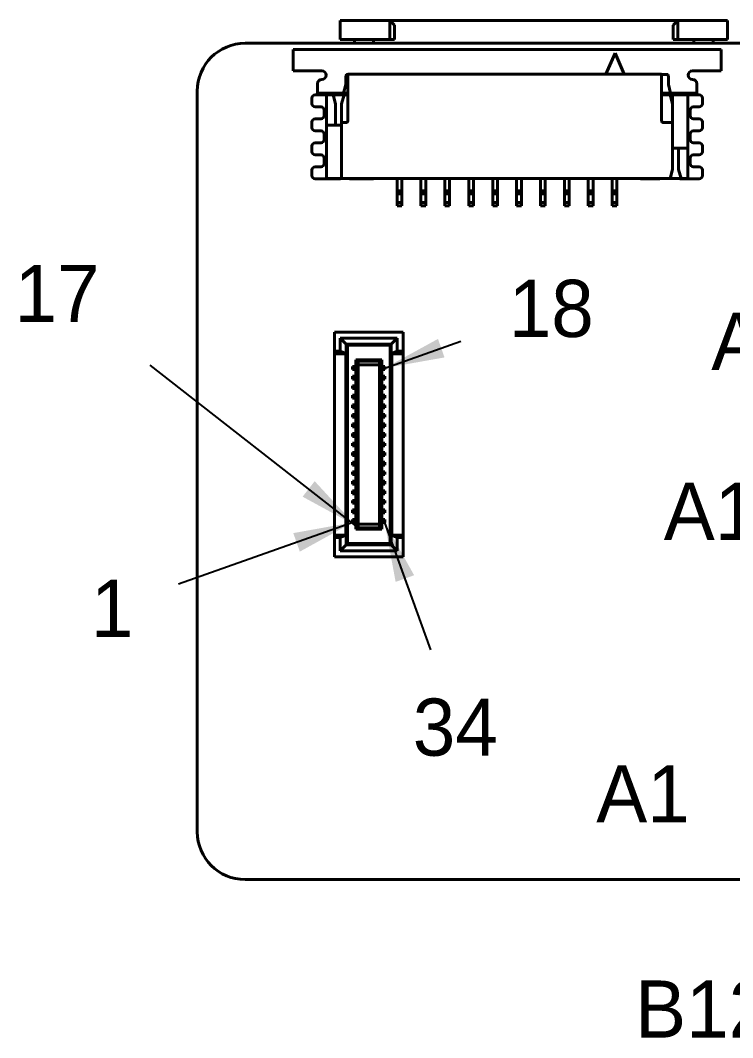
# Model space of a CAD drawing. Header units: millimetres. Extents: x 15 to 205, y 5 to 292.
# Drawn here: x 115.48 to 145.28, y 149.32 to 191.9 of the extents above; entities that cross this region are included whole.
import ezdxf

# ---------------------------------------------------------------- set-up
doc = ezdxf.new("R2010")
doc.units = ezdxf.units.MM
doc.layers.add('Annotations', color=7, linetype='Continuous')
doc.layers.add('Geometries', color=7, linetype='Continuous')
doc.dimstyles.new('ISO-25', dxfattribs={"dimtxt": 2.5, "dimasz": 2.5, "dimexe": 1.25, "dimexo": 0.625, "dimtad": 1, "dimtxsty": 'Standard', "dimcen": 2.5, "dimadec": 0, "dimazin": 0, "dimtfac": 1, "dimtmove": 0, "dimatfit": 3, "dimfxl": 1, "dimarcsym": 0})

msp = doc.modelspace()

# ---------------------------------------------------------------- linework, layer by layer
at = {"layer": 'Geometries', "linetype": 'Continuous', "lineweight": 40}
for p, q in [((128.86, 191.899), (130.935, 191.899)), ((128.86, 191.899), (128.86, 191.099)), ((130.935, 191.899), (142.985, 191.899)), ((130.935, 191.899), (131.135, 191.699)), ((130.935, 191.899), (130.935, 191.099)), ((131.135, 191.699), (131.135, 191.099)), ((142.985, 191.899), (142.785, 191.699)), ((142.785, 191.699), (142.785, 191.099)), ((142.985, 191.899), (142.985, 191.099)), ((142.985, 191.899), (145.06, 191.899)), ((145.06, 191.899), (145.06, 191.099)), ((124.88, 190.94), (129.46, 190.94)), ((128.86, 191.099), (129.46, 191.099)), ((129.46, 191.099), (129.46, 190.94)), ((129.46, 191.099), (130.26, 191.099)), ((129.46, 190.94), (129.86, 190.94)), ((130.26, 190.949), (129.86, 190.949)), ((129.86, 190.94), (129.86, 190.949)), ((129.86, 190.94), (144.06, 190.94)), ((130.26, 191.099), (130.935, 191.099)), ((130.26, 191.099), (130.26, 190.949)), ((131.135, 191.099), (130.935, 191.099)), ((142.985, 191.099), (142.785, 191.099)), ((142.985, 191.099), (143.66, 191.099)), ((143.66, 191.099), (143.66, 190.949)), ((143.66, 191.099), (144.46, 191.099)), ((143.66, 190.949), (144.06, 190.949)), ((144.06, 190.949), (144.06, 190.94)), ((144.06, 190.94), (144.46, 190.94)), ((144.46, 190.94), (144.46, 191.099)), ((144.46, 191.099), (145.06, 191.099)), ((144.46, 190.94), (149.145, 190.94)), ((126.89, 190.679), (126.89, 189.789)), ((144.8, 190.679), (126.89, 190.679)), ((140.36, 190.529), (139.98, 189.649)), ((140.74, 189.649), (140.36, 190.529)), ((144.8, 189.789), (144.8, 190.679)), ((126.89, 189.789), (128.09, 189.789)), ((129.1, 189.209), (129.1, 189.559)), ((129.18, 189.649), (129.18, 189.639)), ((129.18, 189.649), (139.98, 189.649)), ((129.18, 189.639), (129.18, 188.849)), ((139.98, 189.649), (140.74, 189.649)), ((140.74, 189.649), (142.31, 189.649)), ((142.31, 189.639), (142.31, 189.649)), ((142.31, 189.639), (142.51, 189.639)), ((142.31, 188.849), (142.31, 189.639)), ((142.59, 189.559), (142.59, 189.209)), ((143.6, 189.789), (144.8, 189.789)), ((127.91, 189.249), (127.91, 188.849)), ((129.004, 188.849), (129.1, 189.209)), ((142.59, 189.209), (142.686, 188.849)), ((143.78, 188.849), (143.78, 189.249)), ((122.88, 157.94), (122.88, 188.94)), ((127.678, 188.649), (127.678, 188.408)), ((128.29, 188.779), (127.808, 188.779)), ((127.91, 188.849), (129.004, 188.849)), ((128.29, 188.779), (128.57, 188.779)), ((128.29, 188.779), (128.29, 187.509)), ((129.02, 188.779), (128.57, 188.779)), ((128.57, 188.779), (128.67, 188.406)), ((128.92, 188.406), (129.02, 188.779)), ((129.004, 188.849), (129.18, 188.849)), ((129.02, 188.779), (129.18, 188.779)), ((129.18, 188.849), (129.18, 188.779)), ((129.18, 188.779), (129.18, 187.699)), ((142.686, 188.849), (142.31, 188.849)), ((142.31, 188.779), (142.31, 188.849)), ((142.31, 188.779), (142.67, 188.779)), ((142.31, 187.699), (142.31, 188.779)), ((142.77, 188.406), (142.67, 188.779)), ((142.686, 188.849), (143.78, 188.849)), ((142.77, 188.779), (143.4, 188.779)), ((142.77, 188.779), (142.77, 188.406)), ((143.882, 188.779), (143.4, 188.779)), ((143.4, 188.779), (143.4, 186.549)), ((144.012, 188.408), (144.012, 188.649)), ((127.808, 188.278), (128.058, 188.278)), ((128.67, 187.509), (128.67, 188.406)), ((128.92, 188.406), (128.92, 187.619)), ((142.77, 188.406), (142.77, 187.619)), ((143.632, 188.278), (143.882, 188.278)), ((128.058, 187.776), (127.808, 187.776)), ((128.188, 188.148), (128.188, 187.906)), ((143.502, 187.906), (143.502, 188.148)), ((143.882, 187.776), (143.632, 187.776)), ((127.678, 187.646), (127.678, 187.405)), ((128.29, 185.279), (128.29, 187.509)), ((128.29, 187.509), (128.67, 187.509)), ((128.92, 187.509), (128.67, 187.509)), ((128.92, 187.619), (129.1, 187.619)), ((128.92, 187.509), (128.92, 187.619)), ((128.92, 185.279), (128.92, 187.509)), ((142.39, 187.619), (142.77, 187.619)), ((142.77, 186.549), (142.77, 187.619)), ((144.012, 187.405), (144.012, 187.646)), ((127.808, 187.275), (128.058, 187.275)), ((128.188, 187.145), (128.188, 186.903)), ((143.502, 186.903), (143.502, 187.145)), ((143.632, 187.275), (143.882, 187.275)), ((127.678, 186.643), (127.678, 186.402)), ((128.058, 186.773), (127.808, 186.773)), ((142.77, 186.549), (143.02, 186.549)), ((142.77, 185.652), (142.77, 186.549)), ((143.02, 186.549), (143.4, 186.549)), ((143.02, 185.652), (143.02, 186.549)), ((143.4, 185.279), (143.4, 186.549)), ((143.882, 186.773), (143.632, 186.773)), ((144.012, 186.402), (144.012, 186.643)), ((127.808, 186.272), (128.058, 186.272)), ((128.188, 186.142), (128.188, 185.9)), ((143.502, 185.9), (143.502, 186.142)), ((143.632, 186.272), (143.882, 186.272)), ((127.678, 185.64), (127.678, 185.399)), ((128.058, 185.77), (127.808, 185.77)), ((142.77, 185.652), (142.67, 185.279)), ((143.12, 185.279), (143.02, 185.652)), ((143.882, 185.77), (143.632, 185.77)), ((144.012, 185.399), (144.012, 185.64)), ((127.808, 185.269), (128.67, 185.269)), ((128.67, 185.279), (128.29, 185.279)), ((128.67, 185.269), (128.67, 185.279)), ((128.868, 185.279), (128.67, 185.279)), ((128.868, 185.269), (128.67, 185.269)), ((128.868, 185.279), (128.868, 185.269)), ((128.92, 185.279), (128.868, 185.279)), ((128.92, 185.279), (129.25, 185.279)), ((129.25, 185.279), (129.25, 185.269)), ((129.25, 185.279), (130.26, 185.279)), ((130.26, 185.269), (129.25, 185.269)), ((130.26, 185.279), (130.26, 185.269)), ((130.26, 185.279), (131.24, 185.279)), ((131.24, 184.769), (131.24, 185.279)), ((131.24, 185.279), (131.44, 185.279)), ((131.44, 185.279), (132.24, 185.279)), ((131.44, 184.769), (131.44, 185.279)), ((132.24, 184.769), (132.24, 185.279)), ((132.24, 185.279), (132.44, 185.279)), ((132.44, 184.769), (132.44, 185.279)), ((132.44, 185.279), (133.24, 185.279)), ((133.24, 184.769), (133.24, 185.279)), ((133.24, 185.279), (133.44, 185.279)), ((133.44, 185.279), (134.24, 185.279)), ((133.44, 184.769), (133.44, 185.279)), ((134.24, 184.769), (134.24, 185.279)), ((134.24, 185.279), (134.44, 185.279)), ((134.44, 184.769), (134.44, 185.279)), ((134.44, 185.279), (135.24, 185.279)), ((135.24, 184.769), (135.24, 185.279)), ((135.24, 185.279), (135.44, 185.279)), ((135.44, 185.279), (136.24, 185.279)), ((135.44, 184.769), (135.44, 185.279)), ((136.24, 184.769), (136.24, 185.279)), ((136.24, 185.279), (136.44, 185.279)), ((136.44, 184.769), (136.44, 185.279)), ((136.44, 185.279), (137.24, 185.279)), ((137.24, 184.769), (137.24, 185.279)), ((137.24, 185.279), (137.44, 185.279)), ((137.44, 184.769), (137.44, 185.279)), ((137.44, 185.279), (138.24, 185.279)), ((138.24, 184.769), (138.24, 185.279)), ((138.24, 185.279), (138.44, 185.279)), ((138.44, 184.769), (138.44, 185.279)), ((138.44, 185.279), (139.24, 185.279)), ((139.24, 185.279), (139.44, 185.279)), ((139.24, 184.769), (139.24, 185.279)), ((139.44, 184.769), (139.44, 185.279)), ((139.44, 185.279), (140.24, 185.279)), ((140.24, 184.769), (140.24, 185.279)), ((140.24, 185.279), (140.44, 185.279)), ((140.44, 184.769), (140.44, 185.279)), ((140.44, 185.279), (141.43, 185.279)), ((141.43, 185.269), (141.43, 185.279)), ((141.43, 185.279), (142.24, 185.279)), ((141.43, 185.269), (142.24, 185.269)), ((142.24, 185.269), (142.24, 185.279)), ((142.24, 185.279), (142.67, 185.279)), ((143.069, 185.279), (142.67, 185.279)), ((143.069, 185.279), (143.072, 185.269)), ((143.12, 185.279), (143.069, 185.279)), ((143.072, 185.269), (143.882, 185.269)), ((143.4, 185.279), (143.12, 185.279)), ((131.24, 184.639), (131.24, 184.769)), ((131.44, 184.769), (131.24, 184.769)), ((131.24, 184.269), (131.24, 184.639)), ((131.44, 184.639), (131.24, 184.639)), ((131.44, 184.639), (131.44, 184.769)), ((131.44, 184.269), (131.44, 184.639)), ((132.24, 184.639), (132.24, 184.769)), ((132.44, 184.769), (132.24, 184.769)), ((132.24, 184.269), (132.24, 184.639)), ((132.44, 184.639), (132.24, 184.639)), ((132.44, 184.639), (132.44, 184.769)), ((132.44, 184.269), (132.44, 184.639)), ((133.44, 184.769), (133.24, 184.769)), ((133.24, 184.639), (133.24, 184.769)), ((133.24, 184.269), (133.24, 184.639)), ((133.44, 184.639), (133.24, 184.639)), ((133.44, 184.639), (133.44, 184.769)), ((133.44, 184.269), (133.44, 184.639)), ((134.24, 184.639), (134.24, 184.769)), ((134.44, 184.769), (134.24, 184.769)), ((134.44, 184.639), (134.24, 184.639)), ((134.24, 184.269), (134.24, 184.639)), ((134.44, 184.639), (134.44, 184.769)), ((134.44, 184.269), (134.44, 184.639)), ((135.24, 184.639), (135.24, 184.769)), ((135.44, 184.769), (135.24, 184.769)), ((135.24, 184.269), (135.24, 184.639)), ((135.44, 184.639), (135.24, 184.639)), ((135.44, 184.639), (135.44, 184.769)), ((135.44, 184.269), (135.44, 184.639)), ((136.24, 184.639), (136.24, 184.769)), ((136.44, 184.769), (136.24, 184.769)), ((136.44, 184.639), (136.24, 184.639)), ((136.24, 184.269), (136.24, 184.639)), ((136.44, 184.639), (136.44, 184.769)), ((136.44, 184.269), (136.44, 184.639)), ((137.24, 184.639), (137.24, 184.769)), ((137.44, 184.769), (137.24, 184.769)), ((137.24, 184.269), (137.24, 184.639)), ((137.44, 184.639), (137.24, 184.639)), ((137.44, 184.639), (137.44, 184.769)), ((137.44, 184.269), (137.44, 184.639)), ((138.24, 184.639), (138.24, 184.769)), ((138.44, 184.769), (138.24, 184.769)), ((138.24, 184.269), (138.24, 184.639)), ((138.44, 184.639), (138.24, 184.639)), ((138.44, 184.639), (138.44, 184.769)), ((138.44, 184.269), (138.44, 184.639)), ((139.24, 184.639), (139.24, 184.769)), ((139.44, 184.769), (139.24, 184.769)), ((139.24, 184.269), (139.24, 184.639)), ((139.44, 184.639), (139.24, 184.639)), ((139.44, 184.639), (139.44, 184.769)), ((139.44, 184.269), (139.44, 184.639)), ((140.24, 184.639), (140.24, 184.769)), ((140.44, 184.769), (140.24, 184.769)), ((140.24, 184.269), (140.24, 184.639)), ((140.44, 184.639), (140.24, 184.639)), ((140.44, 184.639), (140.44, 184.769)), ((140.44, 184.269), (140.44, 184.639)), ((131.24, 184.139), (131.24, 184.269)), ((131.44, 184.269), (131.24, 184.269)), ((131.44, 184.139), (131.24, 184.139)), ((131.44, 184.139), (131.44, 184.269)), ((132.24, 184.139), (132.24, 184.269)), ((132.44, 184.269), (132.24, 184.269)), ((132.44, 184.139), (132.24, 184.139)), ((132.44, 184.139), (132.44, 184.269)), ((133.24, 184.139), (133.24, 184.269)), ((133.44, 184.269), (133.24, 184.269)), ((133.44, 184.139), (133.24, 184.139)), ((133.44, 184.139), (133.44, 184.269)), ((134.44, 184.269), (134.24, 184.269)), ((134.24, 184.139), (134.24, 184.269)), ((134.44, 184.139), (134.24, 184.139)), ((134.44, 184.139), (134.44, 184.269)), ((135.24, 184.139), (135.24, 184.269)), ((135.44, 184.269), (135.24, 184.269)), ((135.44, 184.139), (135.24, 184.139)), ((135.44, 184.139), (135.44, 184.269)), ((136.24, 184.139), (136.24, 184.269)), ((136.44, 184.269), (136.24, 184.269)), ((136.44, 184.139), (136.24, 184.139)), ((136.44, 184.139), (136.44, 184.269)), ((137.24, 184.139), (137.24, 184.269)), ((137.44, 184.269), (137.24, 184.269)), ((137.44, 184.139), (137.24, 184.139)), ((137.44, 184.139), (137.44, 184.269)), ((138.24, 184.139), (138.24, 184.269)), ((138.44, 184.269), (138.24, 184.269)), ((138.44, 184.139), (138.24, 184.139)), ((138.44, 184.139), (138.44, 184.269)), ((139.24, 184.139), (139.24, 184.269)), ((139.44, 184.269), (139.24, 184.269)), ((139.44, 184.139), (139.24, 184.139)), ((139.44, 184.139), (139.44, 184.269)), ((140.24, 184.139), (140.24, 184.269)), ((140.44, 184.269), (140.24, 184.269)), ((140.44, 184.139), (140.24, 184.139)), ((140.44, 184.139), (140.44, 184.269)), ((128.615, 178.849), (131.495, 178.849)), ((128.615, 178.849), (128.615, 178.049)), ((131.495, 178.049), (131.495, 178.849)), ((131.245, 178.599), (128.865, 178.599)), ((128.865, 178.599), (128.865, 178.049)), ((128.865, 178.599), (129.115, 178.349)), ((131.245, 178.599), (130.995, 178.349)), ((131.245, 178.599), (131.245, 178.049)), ((128.615, 177.949), (128.615, 178.049)), ((128.615, 178.049), (128.865, 178.049)), ((128.865, 178.049), (129.115, 177.949)), ((129.115, 178.349), (129.165, 178.299)), ((130.995, 178.349), (129.115, 178.349)), ((129.115, 178.349), (129.115, 177.949)), ((129.165, 178.299), (129.165, 169.999)), ((129.165, 178.299), (130.945, 178.299)), ((130.995, 178.349), (130.945, 178.299)), ((130.945, 178.299), (130.945, 169.999)), ((130.995, 177.949), (130.995, 178.349)), ((131.245, 178.049), (130.995, 177.949)), ((131.245, 178.049), (131.495, 178.049)), ((131.495, 178.049), (131.495, 177.949)), ((128.615, 170.349), (128.615, 177.949)), ((129.09, 177.949), (128.615, 177.949)), ((129.09, 177.949), (129.09, 170.349)), ((129.115, 177.949), (129.09, 177.949)), ((129.115, 177.949), (129.115, 170.349)), ((129.51, 177.689), (130.6, 177.689)), ((129.51, 177.689), (129.56, 177.639)), ((129.51, 177.409), (129.51, 177.689)), ((129.61, 177.639), (129.56, 177.639)), ((129.56, 177.639), (129.56, 177.468)), ((129.61, 177.639), (129.61, 177.489)), ((130.5, 177.639), (129.61, 177.639)), ((130.5, 177.639), (130.5, 177.489)), ((130.5, 177.639), (130.55, 177.639)), ((130.6, 177.689), (130.55, 177.639)), ((130.55, 177.639), (130.55, 177.468)), ((130.6, 177.409), (130.6, 177.689)), ((130.995, 177.949), (130.995, 170.349)), ((131.02, 177.949), (130.995, 177.949)), ((131.02, 170.349), (131.02, 177.949)), ((131.02, 177.949), (131.495, 177.949)), ((131.495, 177.949), (131.495, 170.349)), ((129.38, 177.409), (129.402, 177.409)), ((129.38, 177.409), (129.38, 177.289)), ((129.38, 177.289), (129.402, 177.289)), ((129.451, 177.409), (129.402, 177.409)), ((129.402, 177.289), (129.402, 177.409)), ((129.451, 177.289), (129.402, 177.289)), ((129.451, 177.409), (129.51, 177.409)), ((129.51, 177.369), (129.451, 177.409)), ((129.51, 177.329), (129.451, 177.289)), ((129.51, 177.289), (129.451, 177.289)), ((129.51, 177.409), (129.56, 177.409)), ((129.56, 177.372), (129.51, 177.369)), ((129.51, 177.329), (129.51, 177.369)), ((129.56, 177.326), (129.51, 177.329)), ((129.51, 177.009), (129.51, 177.289)), ((129.56, 177.289), (129.51, 177.289)), ((129.56, 177.468), (129.61, 177.489)), ((129.56, 177.409), (129.56, 177.468)), ((129.56, 177.372), (129.56, 177.409)), ((129.56, 177.326), (129.56, 177.372)), ((129.56, 177.289), (129.56, 177.326)), ((129.56, 177.009), (129.56, 177.289)), ((129.61, 177.489), (130.5, 177.489)), ((129.61, 170.809), (129.61, 177.489)), ((130.5, 177.489), (130.5, 170.809)), ((130.55, 177.468), (130.5, 177.489)), ((130.55, 177.468), (130.55, 177.409)), ((130.6, 177.409), (130.55, 177.409)), ((130.55, 177.409), (130.55, 177.372)), ((130.55, 177.372), (130.6, 177.369)), ((130.55, 177.372), (130.55, 177.326)), ((130.55, 177.326), (130.6, 177.329)), ((130.55, 177.326), (130.55, 177.289)), ((130.55, 177.289), (130.6, 177.289)), ((130.55, 177.289), (130.55, 177.009)), ((130.6, 177.369), (130.659, 177.409)), ((130.659, 177.409), (130.6, 177.409)), ((130.6, 177.329), (130.6, 177.369)), ((130.6, 177.329), (130.659, 177.289)), ((130.6, 177.009), (130.6, 177.289)), ((130.6, 177.289), (130.659, 177.289)), ((130.659, 177.409), (130.708, 177.409)), ((130.659, 177.289), (130.708, 177.289)), ((130.73, 177.409), (130.708, 177.409)), ((130.708, 177.289), (130.708, 177.409)), ((130.73, 177.289), (130.708, 177.289)), ((130.73, 177.289), (130.73, 177.409)), ((129.38, 177.009), (129.402, 177.009)), ((129.38, 177.009), (129.38, 176.889)), ((129.38, 176.889), (129.402, 176.889)), ((129.451, 177.009), (129.402, 177.009)), ((129.402, 176.889), (129.402, 177.009)), ((129.451, 176.889), (129.402, 176.889)), ((129.451, 177.009), (129.51, 177.009)), ((129.51, 176.969), (129.451, 177.009)), ((129.51, 176.929), (129.451, 176.889)), ((129.51, 176.889), (129.451, 176.889)), ((129.51, 177.009), (129.56, 177.009)), ((129.56, 176.972), (129.51, 176.969)), ((129.51, 176.929), (129.51, 176.969)), ((129.56, 176.926), (129.51, 176.929)), ((129.51, 176.609), (129.51, 176.889)), ((129.56, 176.889), (129.51, 176.889)), ((129.56, 176.972), (129.56, 177.009)), ((129.56, 176.926), (129.56, 176.972)), ((129.56, 176.889), (129.56, 176.926)), ((129.56, 176.609), (129.56, 176.889)), ((130.6, 177.009), (130.55, 177.009)), ((130.55, 177.009), (130.55, 176.972)), ((130.55, 176.972), (130.6, 176.969)), ((130.55, 176.972), (130.55, 176.926)), ((130.55, 176.926), (130.6, 176.929)), ((130.55, 176.926), (130.55, 176.889)), ((130.55, 176.889), (130.6, 176.889)), ((130.55, 176.889), (130.55, 176.609)), ((130.659, 177.009), (130.6, 177.009)), ((130.6, 176.969), (130.659, 177.009)), ((130.6, 176.929), (130.6, 176.969)), ((130.6, 176.929), (130.659, 176.889)), ((130.6, 176.609), (130.6, 176.889)), ((130.6, 176.889), (130.659, 176.889)), ((130.659, 177.009), (130.708, 177.009)), ((130.659, 176.889), (130.708, 176.889)), ((130.73, 177.009), (130.708, 177.009)), ((130.708, 176.889), (130.708, 177.009)), ((130.73, 176.889), (130.708, 176.889)), ((130.73, 176.889), (130.73, 177.009)), ((129.38, 176.609), (129.402, 176.609)), ((129.38, 176.609), (129.38, 176.489)), ((129.38, 176.489), (129.402, 176.489)), ((129.402, 176.489), (129.402, 176.609)), ((129.451, 176.609), (129.402, 176.609)), ((129.451, 176.489), (129.402, 176.489)), ((129.451, 176.609), (129.51, 176.609)), ((129.51, 176.569), (129.451, 176.609)), ((129.51, 176.529), (129.451, 176.489)), ((129.51, 176.489), (129.451, 176.489)), ((129.51, 176.609), (129.56, 176.609)), ((129.56, 176.572), (129.51, 176.569)), ((129.51, 176.529), (129.51, 176.569)), ((129.56, 176.526), (129.51, 176.529)), ((129.51, 176.209), (129.51, 176.489)), ((129.56, 176.489), (129.51, 176.489)), ((129.56, 176.572), (129.56, 176.609)), ((129.56, 176.526), (129.56, 176.572)), ((129.56, 176.489), (129.56, 176.526)), ((129.56, 176.209), (129.56, 176.489)), ((130.6, 176.609), (130.55, 176.609)), ((130.55, 176.609), (130.55, 176.572)), ((130.55, 176.572), (130.6, 176.569)), ((130.55, 176.572), (130.55, 176.526)), ((130.55, 176.526), (130.6, 176.529)), ((130.55, 176.526), (130.55, 176.489)), ((130.55, 176.489), (130.55, 176.209)), ((130.55, 176.489), (130.6, 176.489)), ((130.6, 176.569), (130.659, 176.609)), ((130.659, 176.609), (130.6, 176.609)), ((130.6, 176.529), (130.6, 176.569)), ((130.6, 176.529), (130.659, 176.489)), ((130.6, 176.209), (130.6, 176.489)), ((130.6, 176.489), (130.659, 176.489)), ((130.659, 176.609), (130.708, 176.609)), ((130.659, 176.489), (130.708, 176.489)), ((130.73, 176.609), (130.708, 176.609)), ((130.708, 176.489), (130.708, 176.609)), ((130.73, 176.489), (130.708, 176.489)), ((130.73, 176.489), (130.73, 176.609)), ((129.38, 176.209), (129.38, 176.089)), ((129.38, 176.209), (129.402, 176.209)), ((129.38, 176.089), (129.402, 176.089)), ((129.402, 176.089), (129.402, 176.209)), ((129.451, 176.209), (129.402, 176.209)), ((129.451, 176.089), (129.402, 176.089)), ((129.451, 176.209), (129.51, 176.209)), ((129.51, 176.169), (129.451, 176.209)), ((129.51, 176.129), (129.451, 176.089)), ((129.51, 176.089), (129.451, 176.089)), ((129.51, 176.209), (129.56, 176.209)), ((129.56, 176.172), (129.51, 176.169)), ((129.51, 176.129), (129.51, 176.169)), ((129.56, 176.126), (129.51, 176.129)), ((129.51, 175.809), (129.51, 176.089)), ((129.56, 176.089), (129.51, 176.089)), ((129.56, 176.172), (129.56, 176.209)), ((129.56, 176.126), (129.56, 176.172)), ((129.56, 176.089), (129.56, 176.126)), ((129.56, 175.809), (129.56, 176.089)), ((130.6, 176.209), (130.55, 176.209)), ((130.55, 176.209), (130.55, 176.172)), ((130.55, 176.172), (130.6, 176.169)), ((130.55, 176.172), (130.55, 176.126)), ((130.55, 176.126), (130.6, 176.129)), ((130.55, 176.126), (130.55, 176.089)), ((130.55, 176.089), (130.6, 176.089)), ((130.55, 176.089), (130.55, 175.809)), ((130.6, 176.169), (130.659, 176.209)), ((130.659, 176.209), (130.6, 176.209)), ((130.6, 176.129), (130.6, 176.169)), ((130.6, 176.129), (130.659, 176.089)), ((130.6, 175.809), (130.6, 176.089)), ((130.6, 176.089), (130.659, 176.089)), ((130.659, 176.209), (130.708, 176.209)), ((130.659, 176.089), (130.708, 176.089)), ((130.73, 176.209), (130.708, 176.209)), ((130.708, 176.089), (130.708, 176.209)), ((130.73, 176.089), (130.708, 176.089)), ((130.73, 176.089), (130.73, 176.209)), ((129.38, 175.809), (129.402, 175.809)), ((129.38, 175.809), (129.38, 175.689)), ((129.38, 175.689), (129.402, 175.689)), ((129.38, 175.409), (129.38, 175.289)), ((129.38, 175.409), (129.402, 175.409)), ((129.451, 175.809), (129.402, 175.809)), ((129.402, 175.689), (129.402, 175.809)), ((129.451, 175.689), (129.402, 175.689)), ((129.402, 175.289), (129.402, 175.409)), ((129.451, 175.409), (129.402, 175.409)), ((129.451, 175.809), (129.51, 175.809)), ((129.51, 175.769), (129.451, 175.809)), ((129.51, 175.729), (129.451, 175.689)), ((129.51, 175.689), (129.451, 175.689)), ((129.451, 175.409), (129.51, 175.409)), ((129.51, 175.369), (129.451, 175.409)), ((129.51, 175.809), (129.56, 175.809)), ((129.56, 175.772), (129.51, 175.769)), ((129.51, 175.729), (129.51, 175.769)), ((129.56, 175.726), (129.51, 175.729)), ((129.51, 175.409), (129.51, 175.689)), ((129.56, 175.689), (129.51, 175.689)), ((129.51, 175.409), (129.56, 175.409)), ((129.56, 175.772), (129.56, 175.809)), ((129.56, 175.726), (129.56, 175.772)), ((129.56, 175.689), (129.56, 175.726)), ((129.56, 175.409), (129.56, 175.689)), ((129.56, 175.372), (129.56, 175.409)), ((130.6, 175.809), (130.55, 175.809)), ((130.55, 175.809), (130.55, 175.772)), ((130.55, 175.772), (130.6, 175.769)), ((130.55, 175.772), (130.55, 175.726)), ((130.55, 175.726), (130.6, 175.729)), ((130.55, 175.726), (130.55, 175.689)), ((130.55, 175.689), (130.6, 175.689)), ((130.55, 175.689), (130.55, 175.409)), ((130.6, 175.409), (130.55, 175.409)), ((130.55, 175.409), (130.55, 175.372)), ((130.659, 175.809), (130.6, 175.809)), ((130.6, 175.769), (130.659, 175.809)), ((130.6, 175.729), (130.6, 175.769)), ((130.6, 175.729), (130.659, 175.689)), ((130.6, 175.409), (130.6, 175.689)), ((130.6, 175.689), (130.659, 175.689)), ((130.6, 175.369), (130.659, 175.409)), ((130.659, 175.409), (130.6, 175.409)), ((130.659, 175.809), (130.708, 175.809)), ((130.659, 175.689), (130.708, 175.689)), ((130.659, 175.409), (130.708, 175.409)), ((130.73, 175.809), (130.708, 175.809)), ((130.708, 175.689), (130.708, 175.809)), ((130.73, 175.689), (130.708, 175.689)), ((130.73, 175.409), (130.708, 175.409)), ((130.708, 175.289), (130.708, 175.409)), ((130.73, 175.689), (130.73, 175.809)), ((130.73, 175.289), (130.73, 175.409)), ((129.38, 175.289), (129.402, 175.289)), ((129.38, 175.009), (129.402, 175.009)), ((129.38, 175.009), (129.38, 174.889)), ((129.451, 175.289), (129.402, 175.289)), ((129.451, 175.009), (129.402, 175.009)), ((129.402, 174.889), (129.402, 175.009)), ((129.51, 175.329), (129.451, 175.289)), ((129.51, 175.289), (129.451, 175.289)), ((129.451, 175.009), (129.51, 175.009)), ((129.51, 174.969), (129.451, 175.009)), ((129.56, 175.372), (129.51, 175.369)), ((129.51, 175.329), (129.51, 175.369)), ((129.56, 175.326), (129.51, 175.329)), ((129.51, 175.009), (129.51, 175.289)), ((129.56, 175.289), (129.51, 175.289)), ((129.51, 175.009), (129.56, 175.009)), ((129.56, 175.326), (129.56, 175.372)), ((129.56, 175.289), (129.56, 175.326)), ((129.56, 175.009), (129.56, 175.289)), ((129.56, 174.972), (129.56, 175.009)), ((130.55, 175.372), (130.6, 175.369)), ((130.55, 175.372), (130.55, 175.326)), ((130.55, 175.326), (130.6, 175.329)), ((130.55, 175.326), (130.55, 175.289)), ((130.55, 175.289), (130.55, 175.009)), ((130.55, 175.289), (130.6, 175.289)), ((130.6, 175.009), (130.55, 175.009)), ((130.55, 175.009), (130.55, 174.972)), ((130.6, 175.329), (130.6, 175.369)), ((130.6, 175.329), (130.659, 175.289)), ((130.6, 175.009), (130.6, 175.289)), ((130.6, 175.289), (130.659, 175.289)), ((130.659, 175.009), (130.6, 175.009)), ((130.6, 174.969), (130.659, 175.009)), ((130.659, 175.289), (130.708, 175.289)), ((130.659, 175.009), (130.708, 175.009)), ((130.73, 175.289), (130.708, 175.289)), ((130.73, 175.009), (130.708, 175.009)), ((130.708, 174.889), (130.708, 175.009)), ((130.73, 174.889), (130.73, 175.009)), ((129.38, 174.889), (129.402, 174.889)), ((129.38, 174.609), (129.402, 174.609)), ((129.38, 174.609), (129.38, 174.489)), ((129.451, 174.889), (129.402, 174.889)), ((129.402, 174.489), (129.402, 174.609)), ((129.451, 174.609), (129.402, 174.609)), ((129.51, 174.929), (129.451, 174.889)), ((129.51, 174.889), (129.451, 174.889)), ((129.451, 174.609), (129.51, 174.609)), ((129.51, 174.569), (129.451, 174.609)), ((129.56, 174.972), (129.51, 174.969)), ((129.51, 174.929), (129.51, 174.969)), ((129.56, 174.926), (129.51, 174.929)), ((129.51, 174.609), (129.51, 174.889)), ((129.56, 174.889), (129.51, 174.889)), ((129.51, 174.609), (129.56, 174.609)), ((129.56, 174.572), (129.51, 174.569)), ((129.51, 174.529), (129.51, 174.569)), ((129.56, 174.926), (129.56, 174.972)), ((129.56, 174.889), (129.56, 174.926)), ((129.56, 174.609), (129.56, 174.889)), ((129.56, 174.572), (129.56, 174.609)), ((129.56, 174.526), (129.56, 174.572)), ((130.55, 174.972), (130.6, 174.969)), ((130.55, 174.972), (130.55, 174.926)), ((130.55, 174.926), (130.6, 174.929)), ((130.55, 174.926), (130.55, 174.889)), ((130.55, 174.889), (130.55, 174.609)), ((130.55, 174.889), (130.6, 174.889)), ((130.55, 174.609), (130.55, 174.572)), ((130.6, 174.609), (130.55, 174.609)), ((130.55, 174.572), (130.6, 174.569)), ((130.55, 174.572), (130.55, 174.526)), ((130.6, 174.929), (130.6, 174.969)), ((130.6, 174.929), (130.659, 174.889)), ((130.6, 174.609), (130.6, 174.889)), ((130.6, 174.889), (130.659, 174.889)), ((130.659, 174.609), (130.6, 174.609)), ((130.6, 174.569), (130.659, 174.609)), ((130.6, 174.529), (130.6, 174.569)), ((130.659, 174.889), (130.708, 174.889)), ((130.659, 174.609), (130.708, 174.609)), ((130.73, 174.889), (130.708, 174.889)), ((130.73, 174.609), (130.708, 174.609)), ((130.708, 174.489), (130.708, 174.609)), ((130.73, 174.489), (130.73, 174.609)), ((129.38, 174.489), (129.402, 174.489)), ((129.38, 174.209), (129.402, 174.209)), ((129.38, 174.209), (129.38, 174.089)), ((129.451, 174.489), (129.402, 174.489)), ((129.451, 174.209), (129.402, 174.209)), ((129.402, 174.089), (129.402, 174.209)), ((129.51, 174.529), (129.451, 174.489)), ((129.51, 174.489), (129.451, 174.489)), ((129.51, 174.169), (129.451, 174.209)), ((129.451, 174.209), (129.51, 174.209)), ((129.56, 174.526), (129.51, 174.529)), ((129.51, 174.209), (129.51, 174.489)), ((129.56, 174.489), (129.51, 174.489)), ((129.51, 174.209), (129.56, 174.209)), ((129.56, 174.172), (129.51, 174.169)), ((129.51, 174.129), (129.51, 174.169)), ((129.56, 174.489), (129.56, 174.526)), ((129.56, 174.209), (129.56, 174.489)), ((129.56, 174.172), (129.56, 174.209)), ((129.56, 174.126), (129.56, 174.172)), ((130.55, 174.526), (130.6, 174.529)), ((130.55, 174.526), (130.55, 174.489)), ((130.55, 174.489), (130.6, 174.489)), ((130.55, 174.489), (130.55, 174.209)), ((130.6, 174.209), (130.55, 174.209)), ((130.55, 174.209), (130.55, 174.172)), ((130.55, 174.172), (130.6, 174.169)), ((130.55, 174.172), (130.55, 174.126)), ((130.6, 174.529), (130.659, 174.489)), ((130.6, 174.209), (130.6, 174.489)), ((130.6, 174.489), (130.659, 174.489)), ((130.659, 174.209), (130.6, 174.209)), ((130.6, 174.169), (130.659, 174.209)), ((130.6, 174.129), (130.6, 174.169)), ((130.659, 174.489), (130.708, 174.489)), ((130.659, 174.209), (130.708, 174.209)), ((130.73, 174.489), (130.708, 174.489)), ((130.708, 174.089), (130.708, 174.209)), ((130.73, 174.209), (130.708, 174.209)), ((130.73, 174.089), (130.73, 174.209)), ((129.38, 174.089), (129.402, 174.089)), ((129.38, 173.809), (129.38, 173.689)), ((129.38, 173.809), (129.402, 173.809)), ((129.451, 174.089), (129.402, 174.089)), ((129.451, 173.809), (129.402, 173.809)), ((129.402, 173.689), (129.402, 173.809)), ((129.51, 174.129), (129.451, 174.089)), ((129.51, 174.089), (129.451, 174.089)), ((129.451, 173.809), (129.51, 173.809)), ((129.51, 173.769), (129.451, 173.809)), ((129.51, 173.729), (129.451, 173.689)), ((129.56, 174.126), (129.51, 174.129)), ((129.51, 173.809), (129.51, 174.089)), ((129.56, 174.089), (129.51, 174.089)), ((129.51, 173.809), (129.56, 173.809)), ((129.56, 173.772), (129.51, 173.769)), ((129.51, 173.729), (129.51, 173.769)), ((129.56, 173.726), (129.51, 173.729)), ((129.56, 174.089), (129.56, 174.126)), ((129.56, 173.809), (129.56, 174.089)), ((129.56, 173.772), (129.56, 173.809)), ((129.56, 173.726), (129.56, 173.772)), ((129.56, 173.689), (129.56, 173.726)), ((130.55, 174.126), (130.6, 174.129)), ((130.55, 174.126), (130.55, 174.089)), ((130.55, 174.089), (130.6, 174.089)), ((130.55, 174.089), (130.55, 173.809)), ((130.6, 173.809), (130.55, 173.809)), ((130.55, 173.809), (130.55, 173.772)), ((130.55, 173.772), (130.6, 173.769)), ((130.55, 173.772), (130.55, 173.726)), ((130.55, 173.726), (130.6, 173.729)), ((130.55, 173.726), (130.55, 173.689)), ((130.6, 174.129), (130.659, 174.089)), ((130.6, 173.809), (130.6, 174.089)), ((130.6, 174.089), (130.659, 174.089)), ((130.659, 173.809), (130.6, 173.809)), ((130.6, 173.769), (130.659, 173.809)), ((130.6, 173.729), (130.6, 173.769)), ((130.6, 173.729), (130.659, 173.689)), ((130.659, 174.089), (130.708, 174.089)), ((130.659, 173.809), (130.708, 173.809)), ((130.73, 174.089), (130.708, 174.089)), ((130.73, 173.809), (130.708, 173.809)), ((130.708, 173.689), (130.708, 173.809)), ((130.73, 173.689), (130.73, 173.809)), ((129.38, 173.689), (129.402, 173.689)), ((129.38, 173.409), (129.402, 173.409)), ((129.38, 173.409), (129.38, 173.289)), ((129.38, 173.289), (129.402, 173.289)), ((129.451, 173.689), (129.402, 173.689)), ((129.451, 173.409), (129.402, 173.409)), ((129.402, 173.289), (129.402, 173.409)), ((129.451, 173.289), (129.402, 173.289)), ((129.51, 173.689), (129.451, 173.689)), ((129.451, 173.409), (129.51, 173.409)), ((129.51, 173.369), (129.451, 173.409)), ((129.51, 173.329), (129.451, 173.289)), ((129.51, 173.289), (129.451, 173.289)), ((129.51, 173.409), (129.51, 173.689)), ((129.56, 173.689), (129.51, 173.689)), ((129.51, 173.409), (129.56, 173.409)), ((129.56, 173.372), (129.51, 173.369)), ((129.51, 173.329), (129.51, 173.369)), ((129.56, 173.326), (129.51, 173.329)), ((129.51, 173.009), (129.51, 173.289)), ((129.56, 173.289), (129.51, 173.289)), ((129.56, 173.409), (129.56, 173.689)), ((129.56, 173.372), (129.56, 173.409)), ((129.56, 173.326), (129.56, 173.372)), ((129.56, 173.289), (129.56, 173.326)), ((129.56, 173.009), (129.56, 173.289)), ((130.55, 173.689), (130.6, 173.689)), ((130.55, 173.689), (130.55, 173.409)), ((130.6, 173.409), (130.55, 173.409)), ((130.55, 173.409), (130.55, 173.372)), ((130.55, 173.372), (130.6, 173.369)), ((130.55, 173.372), (130.55, 173.326)), ((130.55, 173.326), (130.6, 173.329)), ((130.55, 173.326), (130.55, 173.289)), ((130.55, 173.289), (130.6, 173.289)), ((130.55, 173.289), (130.55, 173.009)), ((130.6, 173.409), (130.6, 173.689)), ((130.6, 173.689), (130.659, 173.689)), ((130.659, 173.409), (130.6, 173.409)), ((130.6, 173.369), (130.659, 173.409)), ((130.6, 173.329), (130.6, 173.369)), ((130.6, 173.329), (130.659, 173.289)), ((130.6, 173.009), (130.6, 173.289)), ((130.6, 173.289), (130.659, 173.289)), ((130.659, 173.689), (130.708, 173.689)), ((130.659, 173.409), (130.708, 173.409)), ((130.659, 173.289), (130.708, 173.289)), ((130.73, 173.689), (130.708, 173.689)), ((130.73, 173.409), (130.708, 173.409)), ((130.708, 173.289), (130.708, 173.409)), ((130.73, 173.289), (130.708, 173.289)), ((130.73, 173.289), (130.73, 173.409)), ((129.38, 173.009), (129.402, 173.009)), ((129.38, 173.009), (129.38, 172.889)), ((129.38, 172.889), (129.402, 172.889)), ((129.451, 173.009), (129.402, 173.009)), ((129.402, 172.889), (129.402, 173.009)), ((129.451, 172.889), (129.402, 172.889)), ((129.451, 173.009), (129.51, 173.009)), ((129.51, 172.969), (129.451, 173.009)), ((129.51, 172.929), (129.451, 172.889)), ((129.51, 172.889), (129.451, 172.889)), ((129.51, 173.009), (129.56, 173.009)), ((129.56, 172.972), (129.51, 172.969)), ((129.51, 172.929), (129.51, 172.969)), ((129.56, 172.926), (129.51, 172.929)), ((129.51, 172.609), (129.51, 172.889)), ((129.56, 172.889), (129.51, 172.889)), ((129.56, 172.972), (129.56, 173.009)), ((129.56, 172.926), (129.56, 172.972)), ((129.56, 172.889), (129.56, 172.926)), ((129.56, 172.609), (129.56, 172.889)), ((130.6, 173.009), (130.55, 173.009)), ((130.55, 173.009), (130.55, 172.972)), ((130.55, 172.972), (130.6, 172.969)), ((130.55, 172.972), (130.55, 172.926)), ((130.55, 172.926), (130.6, 172.929)), ((130.55, 172.926), (130.55, 172.889)), ((130.55, 172.889), (130.6, 172.889)), ((130.55, 172.889), (130.55, 172.609)), ((130.6, 172.969), (130.659, 173.009)), ((130.659, 173.009), (130.6, 173.009)), ((130.6, 172.929), (130.6, 172.969)), ((130.6, 172.929), (130.659, 172.889)), ((130.6, 172.609), (130.6, 172.889)), ((130.6, 172.889), (130.659, 172.889)), ((130.659, 173.009), (130.708, 173.009)), ((130.659, 172.889), (130.708, 172.889)), ((130.708, 172.889), (130.708, 173.009)), ((130.73, 173.009), (130.708, 173.009)), ((130.73, 172.889), (130.708, 172.889)), ((130.73, 172.889), (130.73, 173.009)), ((129.38, 172.609), (129.38, 172.489)), ((129.38, 172.609), (129.402, 172.609)), ((129.38, 172.489), (129.402, 172.489)), ((129.451, 172.609), (129.402, 172.609)), ((129.402, 172.489), (129.402, 172.609)), ((129.451, 172.489), (129.402, 172.489)), ((129.451, 172.609), (129.51, 172.609)), ((129.51, 172.569), (129.451, 172.609)), ((129.51, 172.529), (129.451, 172.489)), ((129.51, 172.489), (129.451, 172.489)), ((129.51, 172.609), (129.56, 172.609)), ((129.56, 172.572), (129.51, 172.569)), ((129.51, 172.529), (129.51, 172.569)), ((129.56, 172.526), (129.51, 172.529)), ((129.51, 172.209), (129.51, 172.489)), ((129.56, 172.489), (129.51, 172.489)), ((129.56, 172.572), (129.56, 172.609)), ((129.56, 172.526), (129.56, 172.572)), ((129.56, 172.489), (129.56, 172.526)), ((129.56, 172.209), (129.56, 172.489)), ((130.6, 172.609), (130.55, 172.609)), ((130.55, 172.609), (130.55, 172.572)), ((130.55, 172.572), (130.6, 172.569)), ((130.55, 172.572), (130.55, 172.526)), ((130.55, 172.526), (130.6, 172.529)), ((130.55, 172.526), (130.55, 172.489)), ((130.55, 172.489), (130.6, 172.489)), ((130.55, 172.489), (130.55, 172.209)), ((130.6, 172.569), (130.659, 172.609)), ((130.659, 172.609), (130.6, 172.609)), ((130.6, 172.529), (130.6, 172.569)), ((130.6, 172.529), (130.659, 172.489)), ((130.6, 172.209), (130.6, 172.489)), ((130.6, 172.489), (130.659, 172.489)), ((130.659, 172.609), (130.708, 172.609)), ((130.659, 172.489), (130.708, 172.489)), ((130.73, 172.609), (130.708, 172.609)), ((130.708, 172.489), (130.708, 172.609)), ((130.73, 172.489), (130.708, 172.489)), ((130.73, 172.489), (130.73, 172.609)), ((129.38, 172.209), (129.402, 172.209)), ((129.38, 172.209), (129.38, 172.089)), ((129.38, 172.089), (129.402, 172.089)), ((129.451, 172.209), (129.402, 172.209)), ((129.402, 172.089), (129.402, 172.209)), ((129.451, 172.089), (129.402, 172.089)), ((129.451, 172.209), (129.51, 172.209)), ((129.51, 172.169), (129.451, 172.209)), ((129.51, 172.129), (129.451, 172.089)), ((129.51, 172.089), (129.451, 172.089)), ((129.51, 172.209), (129.56, 172.209)), ((129.56, 172.172), (129.51, 172.169)), ((129.51, 172.129), (129.51, 172.169)), ((129.56, 172.126), (129.51, 172.129)), ((129.51, 171.809), (129.51, 172.089)), ((129.56, 172.089), (129.51, 172.089)), ((129.56, 172.172), (129.56, 172.209)), ((129.56, 172.126), (129.56, 172.172)), ((129.56, 172.089), (129.56, 172.126)), ((129.56, 171.809), (129.56, 172.089)), ((130.6, 172.209), (130.55, 172.209)), ((130.55, 172.209), (130.55, 172.172)), ((130.55, 172.172), (130.6, 172.169)), ((130.55, 172.172), (130.55, 172.126)), ((130.55, 172.126), (130.6, 172.129)), ((130.55, 172.126), (130.55, 172.089)), ((130.55, 172.089), (130.6, 172.089)), ((130.55, 172.089), (130.55, 171.809)), ((130.6, 172.169), (130.659, 172.209)), ((130.659, 172.209), (130.6, 172.209)), ((130.6, 172.129), (130.6, 172.169)), ((130.6, 172.129), (130.659, 172.089)), ((130.6, 171.809), (130.6, 172.089)), ((130.6, 172.089), (130.659, 172.089)), ((130.659, 172.209), (130.708, 172.209)), ((130.659, 172.089), (130.708, 172.089)), ((130.708, 172.089), (130.708, 172.209)), ((130.73, 172.209), (130.708, 172.209)), ((130.73, 172.089), (130.708, 172.089)), ((130.73, 172.089), (130.73, 172.209)), ((129.38, 171.809), (129.402, 171.809)), ((129.38, 171.809), (129.38, 171.689)), ((129.38, 171.689), (129.402, 171.689)), ((129.451, 171.809), (129.402, 171.809)), ((129.402, 171.689), (129.402, 171.809)), ((129.451, 171.689), (129.402, 171.689)), ((129.451, 171.809), (129.51, 171.809)), ((129.51, 171.769), (129.451, 171.809)), ((129.51, 171.729), (129.451, 171.689)), ((129.51, 171.689), (129.451, 171.689)), ((129.51, 171.809), (129.56, 171.809)), ((129.56, 171.772), (129.51, 171.769)), ((129.51, 171.729), (129.51, 171.769)), ((129.56, 171.726), (129.51, 171.729)), ((129.51, 171.409), (129.51, 171.689)), ((129.56, 171.689), (129.51, 171.689)), ((129.56, 171.772), (129.56, 171.809)), ((129.56, 171.726), (129.56, 171.772)), ((129.56, 171.689), (129.56, 171.726)), ((129.56, 171.409), (129.56, 171.689)), ((130.6, 171.809), (130.55, 171.809)), ((130.55, 171.809), (130.55, 171.772)), ((130.55, 171.772), (130.6, 171.769)), ((130.55, 171.772), (130.55, 171.726)), ((130.55, 171.726), (130.6, 171.729)), ((130.55, 171.726), (130.55, 171.689)), ((130.55, 171.689), (130.6, 171.689)), ((130.55, 171.689), (130.55, 171.409)), ((130.659, 171.809), (130.6, 171.809)), ((130.6, 171.769), (130.659, 171.809)), ((130.6, 171.729), (130.6, 171.769)), ((130.6, 171.729), (130.659, 171.689)), ((130.6, 171.409), (130.6, 171.689)), ((130.6, 171.689), (130.659, 171.689)), ((130.659, 171.809), (130.708, 171.809)), ((130.659, 171.689), (130.708, 171.689)), ((130.73, 171.809), (130.708, 171.809)), ((130.708, 171.689), (130.708, 171.809)), ((130.73, 171.689), (130.708, 171.689)), ((130.73, 171.689), (130.73, 171.809)), ((129.38, 171.409), (129.402, 171.409)), ((129.38, 171.409), (129.38, 171.289)), ((129.38, 171.289), (129.402, 171.289)), ((129.451, 171.409), (129.402, 171.409)), ((129.402, 171.289), (129.402, 171.409)), ((129.451, 171.289), (129.402, 171.289)), ((129.451, 171.409), (129.51, 171.409)), ((129.51, 171.369), (129.451, 171.409)), ((129.51, 171.329), (129.451, 171.289)), ((129.51, 171.289), (129.451, 171.289)), ((129.51, 171.409), (129.56, 171.409)), ((129.56, 171.372), (129.51, 171.369)), ((129.51, 171.329), (129.51, 171.369)), ((129.56, 171.326), (129.51, 171.329)), ((129.51, 171.009), (129.51, 171.289)), ((129.56, 171.289), (129.51, 171.289)), ((129.56, 171.372), (129.56, 171.409)), ((129.56, 171.326), (129.56, 171.372)), ((129.56, 171.289), (129.56, 171.326)), ((129.56, 171.009), (129.56, 171.289)), ((130.6, 171.409), (130.55, 171.409)), ((130.55, 171.409), (130.55, 171.372)), ((130.55, 171.372), (130.55, 171.326)), ((130.55, 171.372), (130.6, 171.369)), ((130.55, 171.326), (130.6, 171.329)), ((130.55, 171.326), (130.55, 171.289)), ((130.55, 171.289), (130.6, 171.289)), ((130.55, 171.289), (130.55, 171.009)), ((130.659, 171.409), (130.6, 171.409)), ((130.6, 171.369), (130.659, 171.409)), ((130.6, 171.329), (130.6, 171.369)), ((130.6, 171.329), (130.659, 171.289)), ((130.6, 171.009), (130.6, 171.289)), ((130.6, 171.289), (130.659, 171.289)), ((130.659, 171.409), (130.708, 171.409)), ((130.659, 171.289), (130.708, 171.289)), ((130.708, 171.289), (130.708, 171.409)), ((130.73, 171.409), (130.708, 171.409)), ((130.73, 171.289), (130.708, 171.289)), ((130.73, 171.289), (130.73, 171.409)), ((129.38, 171.009), (129.402, 171.009)), ((129.38, 171.009), (129.38, 170.889)), ((129.38, 170.889), (129.402, 170.889)), ((129.451, 171.009), (129.402, 171.009)), ((129.402, 170.889), (129.402, 171.009)), ((129.451, 170.889), (129.402, 170.889)), ((129.451, 171.009), (129.51, 171.009)), ((129.51, 170.969), (129.451, 171.009)), ((129.51, 170.929), (129.451, 170.889)), ((129.51, 170.889), (129.451, 170.889)), ((129.51, 171.009), (129.56, 171.009)), ((129.56, 170.972), (129.51, 170.969)), ((129.51, 170.929), (129.51, 170.969)), ((129.56, 170.926), (129.51, 170.929)), ((129.51, 170.609), (129.51, 170.889)), ((129.56, 170.889), (129.51, 170.889)), ((129.56, 170.972), (129.56, 171.009)), ((129.56, 170.926), (129.56, 170.972)), ((129.56, 170.889), (129.56, 170.926)), ((129.56, 170.83), (129.56, 170.889)), ((129.56, 170.83), (129.61, 170.809)), ((129.56, 170.659), (129.56, 170.83)), ((129.61, 170.659), (129.61, 170.809)), ((130.5, 170.809), (129.61, 170.809)), ((130.55, 170.83), (130.5, 170.809)), ((130.5, 170.659), (130.5, 170.809)), ((130.6, 171.009), (130.55, 171.009)), ((130.55, 171.009), (130.55, 170.972)), ((130.55, 170.972), (130.6, 170.969)), ((130.55, 170.972), (130.55, 170.926)), ((130.55, 170.926), (130.6, 170.929)), ((130.55, 170.926), (130.55, 170.889)), ((130.55, 170.889), (130.6, 170.889)), ((130.55, 170.889), (130.55, 170.83)), ((130.55, 170.659), (130.55, 170.83)), ((130.6, 170.969), (130.659, 171.009)), ((130.659, 171.009), (130.6, 171.009)), ((130.6, 170.929), (130.6, 170.969)), ((130.6, 170.929), (130.659, 170.889)), ((130.6, 170.609), (130.6, 170.889)), ((130.6, 170.889), (130.659, 170.889)), ((130.659, 171.009), (130.708, 171.009)), ((130.659, 170.889), (130.708, 170.889)), ((130.708, 170.889), (130.708, 171.009)), ((130.73, 171.009), (130.708, 171.009)), ((130.73, 170.889), (130.708, 170.889)), ((130.73, 170.889), (130.73, 171.009)), ((128.615, 170.349), (129.09, 170.349)), ((128.615, 170.249), (128.615, 170.349)), ((128.865, 170.249), (129.115, 170.349)), ((129.09, 170.349), (129.115, 170.349)), ((129.115, 170.349), (129.115, 169.949)), ((129.56, 170.659), (129.51, 170.609)), ((129.51, 170.609), (130.6, 170.609)), ((129.56, 170.659), (129.61, 170.659)), ((130.5, 170.659), (129.61, 170.659)), ((130.55, 170.659), (130.5, 170.659)), ((130.55, 170.659), (130.6, 170.609)), ((131.02, 170.349), (130.995, 170.349)), ((131.245, 170.249), (130.995, 170.349)), ((130.995, 169.949), (130.995, 170.349)), ((131.02, 170.349), (131.495, 170.349)), ((131.495, 170.249), (131.495, 170.349)), ((128.865, 170.249), (128.615, 170.249)), ((128.615, 169.449), (128.615, 170.249)), ((128.865, 169.699), (128.865, 170.249)), ((128.865, 169.699), (129.115, 169.949)), ((129.165, 169.999), (129.115, 169.949)), ((129.115, 169.949), (130.995, 169.949)), ((129.165, 169.999), (130.945, 169.999)), ((130.995, 169.949), (130.945, 169.999)), ((131.245, 169.699), (130.995, 169.949)), ((131.245, 169.699), (131.245, 170.249)), ((131.245, 170.249), (131.495, 170.249)), ((131.495, 169.449), (131.495, 170.249)), ((128.615, 169.449), (131.495, 169.449)), ((128.865, 169.699), (131.245, 169.699)), ((182.88, 155.94), (124.88, 155.94))]:
    msp.add_line(p, q, dxfattribs=at)
for centre, radius, start, end in [((124.88, 188.94), 2, 90, 180), ((128.09, 189.609), 0.18, 270, 90), ((129.18, 189.559), 0.08, 90, 180), ((142.51, 189.559), 0.08, 0, 90), ((143.6, 189.609), 0.18, 90, 270), ((128.09, 189.249), 0.18, 90, 180), ((143.6, 189.249), 0.18, 0, 90), ((127.808, 188.649), 0.13, 90, 180), ((143.882, 188.649), 0.13, 0, 90), ((127.808, 188.408), 0.13, 180, 270), ((128.058, 188.148), 0.13, 0, 90), ((143.632, 188.148), 0.13, 90, 180), ((143.882, 188.408), 0.13, 270, 0), ((127.808, 187.646), 0.13, 90, 180), ((128.058, 187.906), 0.13, 270, 0), ((143.632, 187.906), 0.13, 180, 270), ((143.882, 187.646), 0.13, 0, 90), ((127.808, 187.405), 0.13, 180, 270), ((129.1, 187.699), 0.08, 270, 0), ((142.39, 187.699), 0.08, 180, 270), ((143.882, 187.405), 0.13, 270, 0), ((128.058, 187.145), 0.13, 0, 90), ((128.058, 186.903), 0.13, 270, 0), ((143.632, 187.145), 0.13, 90, 180), ((143.632, 186.903), 0.13, 180, 270), ((127.808, 186.643), 0.13, 90, 180), ((143.882, 186.643), 0.13, 0, 90), ((127.808, 186.402), 0.13, 180, 270), ((128.058, 186.142), 0.13, 0, 90), ((143.632, 186.142), 0.13, 90, 180), ((143.882, 186.402), 0.13, 270, 0), ((127.808, 185.64), 0.13, 90, 180), ((128.058, 185.9), 0.13, 270, 0), ((143.632, 185.9), 0.13, 180, 270), ((143.882, 185.64), 0.13, 0, 90), ((127.808, 185.399), 0.13, 180, 270), ((143.882, 185.399), 0.13, 270, 0), ((124.88, 157.94), 2, 180, 270)]:
    msp.add_arc(centre, radius, start, end, dxfattribs=at)

# ---------------------------------------------------------------- texts
at = {"layer": 'Annotations', "linetype": 'Continuous', "lineweight": 15, "char_height": 1.79438, "width": 84.66672, "attachment_point": 4}
for s, insert in [('{\\fSF-Mono-Regular-Extended.ttf|b0|i0|c0|p0;\\H1.333333x;17}', (115.235, 180.47)), ('{\\fSF-Mono-Regular-Extended.ttf|b0|i0|c0|p0;\\H1.333333x;18}', (135.911, 179.827)), ('{\\fSF-Mono-Regular-Extended.ttf|b0|i0|c0|p0;\\H1.333333x;A12}', (144.385, 178.463)), ('{\\fSF-Mono-Regular-Extended.ttf|b0|i0|c0|p0;\\H1.333333x;A1}', (142.398, 171.349)), ('{\\fSF-Mono-Regular-Extended.ttf|b0|i0|c0|p0;\\H1.333333x;1}', (118.43, 167.293)), ('{\\fSF-Mono-Regular-Extended.ttf|b0|i0|c0|p0;\\H1.333333x;34}', (131.897, 162.303)), ('{\\fSF-Mono-Regular-Extended.ttf|b0|i0|c0|p0;\\H1.333333x;A1}', (139.573, 159.528)), ('{\\fSF-Mono-Regular-Extended.ttf|b0|i0|c0|p0;\\H1.333333x;B12}', (141.2, 150.521))]:
    msp.add_mtext(s, dxfattribs=dict(at, insert=insert))

# ---------------------------------------------------------------- leaders
at = {"layer": 'Annotations', "linetype": 'Continuous', "lineweight": 15}
for points in [[(130.73, 177.349), (133.911, 178.469)], [(129.51, 170.749), (120.91, 177.471)], [(129.391, 170.889), (122.1, 168.3)], [(130.719, 170.889), (132.643, 165.549)]]:
    msp.add_leader(points, dimstyle='ISO-25', dxfattribs=at)

doc.saveas('drawing.dxf')
